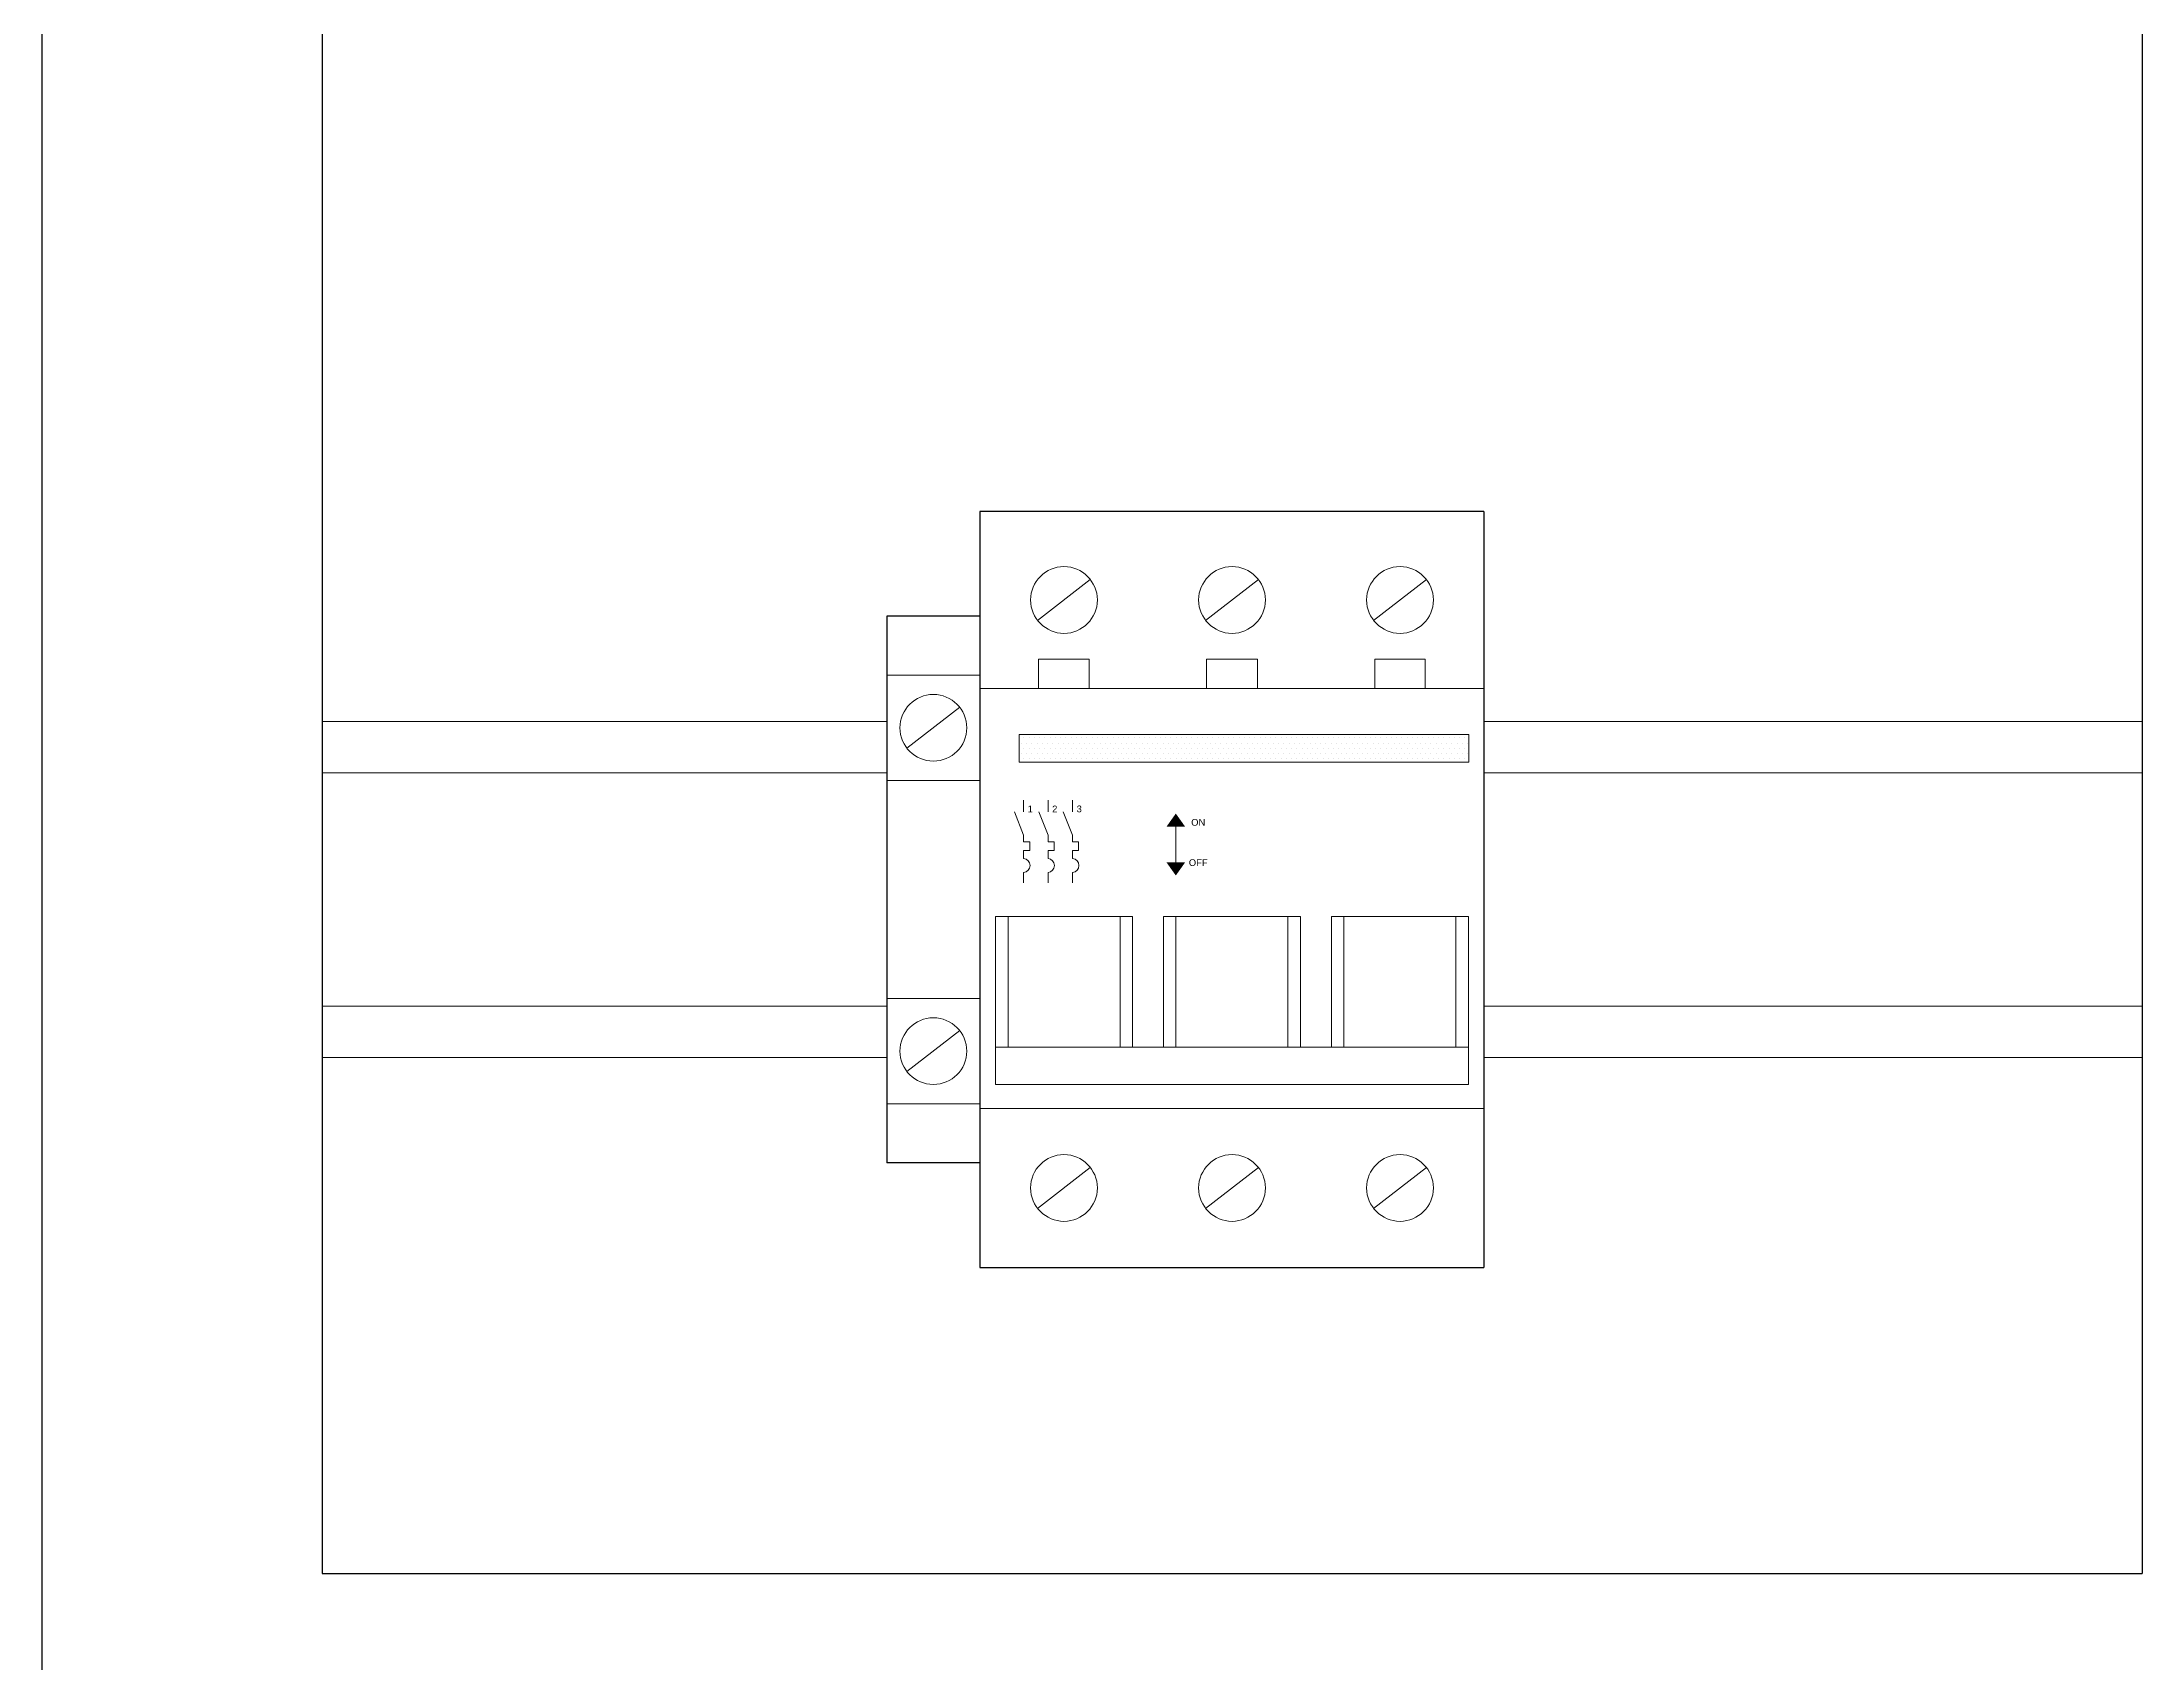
# Model space of a CAD drawing. Header units: millimetres. Extents: x -1335 to 33749, y 2338 to 5277.
# Drawn here: x 30214.1 to 30293.2, y 4176.2 to 4237.3 of the extents above; entities that cross this region are included whole.
import ezdxf
from ezdxf.enums import TextEntityAlignment as Align

# ---------------------------------------------------------------- set-up
doc = ezdxf.new("R2010")
doc.units = ezdxf.units.MM
doc.layers.add('01', color=6, linetype='Continuous', lineweight=20)
doc.layers.add('02', color=1, linetype='Continuous', lineweight=20)
doc.layers.add('03', color=141, linetype='Continuous')
doc.layers.add('04', color=11, linetype='Continuous')
doc.styles.add('T', font='arial.ttf')

# ---------------------------------------------------------------- blocks, each defined once
blk = doc.blocks.new('*X127')
at = {"color": 0}
for p, q in [((56.1262, 56.8125), (56.1262, 56.8125)), ((56.1319, 56.8125), (56.1319, 56.8125)), ((56.1375, 56.8125), (56.1375, 56.8125)), ((56.1431, 56.8125), (56.1431, 56.8125)), ((56.1488, 56.8125), (56.1488, 56.8125)), ((56.1544, 56.8125), (56.1544, 56.8125)), ((56.16, 56.8125), (56.16, 56.8125)), ((56.1656, 56.8125), (56.1656, 56.8125)), ((56.1713, 56.8125), (56.1713, 56.8125)), ((56.1769, 56.8125), (56.1769, 56.8125)), ((56.1825, 56.8125), (56.1825, 56.8125)), ((56.1881, 56.8125), (56.1881, 56.8125)), ((56.1938, 56.8125), (56.1938, 56.8125)), ((56.1994, 56.8125), (56.1994, 56.8125)), ((56.205, 56.8125), (56.205, 56.8125)), ((56.2106, 56.8125), (56.2106, 56.8125)), ((56.2163, 56.8125), (56.2163, 56.8125)), ((56.2219, 56.8125), (56.2219, 56.8125)), ((56.2275, 56.8125), (56.2275, 56.8125)), ((56.2331, 56.8125), (56.2331, 56.8125)), ((56.2388, 56.8125), (56.2388, 56.8125)), ((56.2444, 56.8125), (56.2444, 56.8125)), ((56.25, 56.8125), (56.25, 56.8125)), ((56.2556, 56.8125), (56.2556, 56.8125)), ((56.2613, 56.8125), (56.2613, 56.8125)), ((56.2669, 56.8125), (56.2669, 56.8125)), ((56.2725, 56.8125), (56.2725, 56.8125)), ((56.2781, 56.8125), (56.2781, 56.8125)), ((56.2838, 56.8125), (56.2838, 56.8125)), ((56.2894, 56.8125), (56.2894, 56.8125)), ((56.295, 56.8125), (56.295, 56.8125)), ((56.3006, 56.8125), (56.3006, 56.8125)), ((56.3063, 56.8125), (56.3063, 56.8125)), ((56.3119, 56.8125), (56.3119, 56.8125)), ((56.3175, 56.8125), (56.3175, 56.8125)), ((56.3231, 56.8125), (56.3231, 56.8125)), ((56.3288, 56.8125), (56.3288, 56.8125)), ((56.3344, 56.8125), (56.3344, 56.8125)), ((56.34, 56.8125), (56.34, 56.8125)), ((56.3456, 56.8125), (56.3456, 56.8125)), ((56.3513, 56.8125), (56.3513, 56.8125)), ((56.3569, 56.8125), (56.3569, 56.8125)), ((56.3625, 56.8125), (56.3625, 56.8125)), ((56.3681, 56.8125), (56.3681, 56.8125)), ((56.3738, 56.8125), (56.3738, 56.8125)), ((56.3794, 56.8125), (56.3794, 56.8125)), ((56.385, 56.8125), (56.385, 56.8125)), ((56.3906, 56.8125), (56.3906, 56.8125)), ((56.3963, 56.8125), (56.3963, 56.8125)), ((56.4019, 56.8125), (56.4019, 56.8125)), ((56.4075, 56.8125), (56.4075, 56.8125)), ((56.4131, 56.8125), (56.4131, 56.8125)), ((56.4188, 56.8125), (56.4188, 56.8125)), ((56.4244, 56.8125), (56.4244, 56.8125)), ((56.43, 56.8125), (56.43, 56.8125)), ((56.4356, 56.8125), (56.4356, 56.8125)), ((56.4413, 56.8125), (56.4413, 56.8125)), ((56.4469, 56.8125), (56.4469, 56.8125)), ((56.4525, 56.8125), (56.4525, 56.8125)), ((56.4581, 56.8125), (56.4581, 56.8125)), ((56.4638, 56.8125), (56.4638, 56.8125)), ((56.4694, 56.8125), (56.4694, 56.8125)), ((56.475, 56.8125), (56.475, 56.8125)), ((56.4806, 56.8125), (56.4806, 56.8125)), ((56.4863, 56.8125), (56.4863, 56.8125)), ((56.4919, 56.8125), (56.4919, 56.8125)), ((56.4975, 56.8125), (56.4975, 56.8125)), ((56.5031, 56.8125), (56.5031, 56.8125)), ((56.5088, 56.8125), (56.5088, 56.8125)), ((56.5144, 56.8125), (56.5144, 56.8125)), ((56.52, 56.8125), (56.52, 56.8125)), ((56.5256, 56.8125), (56.5256, 56.8125)), ((56.5313, 56.8125), (56.5313, 56.8125)), ((56.5369, 56.8125), (56.5369, 56.8125)), ((56.5425, 56.8125), (56.5425, 56.8125)), ((56.5481, 56.8125), (56.5481, 56.8125)), ((56.5538, 56.8125), (56.5538, 56.8125)), ((56.5594, 56.8125), (56.5594, 56.8125)), ((56.565, 56.8125), (56.565, 56.8125)), ((56.5706, 56.8125), (56.5706, 56.8125)), ((56.5763, 56.8125), (56.5763, 56.8125)), ((56.5819, 56.8125), (56.5819, 56.8125)), ((56.5875, 56.8125), (56.5875, 56.8125)), ((56.5931, 56.8125), (56.5931, 56.8125)), ((56.5988, 56.8125), (56.5988, 56.8125)), ((56.1234, 56.8069), (56.1234, 56.8069)), ((56.1234, 56.7956), (56.1234, 56.7956)), ((56.1262, 56.8013), (56.1262, 56.8013)), ((56.1262, 56.79), (56.1262, 56.79)), ((56.1291, 56.8069), (56.1291, 56.8069)), ((56.1291, 56.7956), (56.1291, 56.7956)), ((56.1319, 56.8013), (56.1319, 56.8013)), ((56.1319, 56.79), (56.1319, 56.79)), ((56.1347, 56.8069), (56.1347, 56.8069)), ((56.1347, 56.7956), (56.1347, 56.7956)), ((56.1375, 56.8013), (56.1375, 56.8013)), ((56.1375, 56.79), (56.1375, 56.79)), ((56.1403, 56.8069), (56.1403, 56.8069)), ((56.1403, 56.7956), (56.1403, 56.7956)), ((56.1431, 56.8013), (56.1431, 56.8013)), ((56.1431, 56.79), (56.1431, 56.79)), ((56.1459, 56.8069), (56.1459, 56.8069)), ((56.1459, 56.7956), (56.1459, 56.7956)), ((56.1488, 56.8013), (56.1488, 56.8013)), ((56.1488, 56.79), (56.1488, 56.79)), ((56.1516, 56.8069), (56.1516, 56.8069)), ((56.1516, 56.7956), (56.1516, 56.7956)), ((56.1544, 56.8013), (56.1544, 56.8013)), ((56.1544, 56.79), (56.1544, 56.79)), ((56.1572, 56.8069), (56.1572, 56.8069)), ((56.1572, 56.7956), (56.1572, 56.7956)), ((56.16, 56.8013), (56.16, 56.8013)), ((56.16, 56.79), (56.16, 56.79)), ((56.1628, 56.8069), (56.1628, 56.8069)), ((56.1628, 56.7956), (56.1628, 56.7956)), ((56.1656, 56.8013), (56.1656, 56.8013)), ((56.1656, 56.79), (56.1656, 56.79)), ((56.1684, 56.8069), (56.1684, 56.8069)), ((56.1684, 56.7956), (56.1684, 56.7956)), ((56.1713, 56.8013), (56.1713, 56.8013)), ((56.1713, 56.79), (56.1713, 56.79)), ((56.1741, 56.8069), (56.1741, 56.8069)), ((56.1741, 56.7956), (56.1741, 56.7956)), ((56.1769, 56.8013), (56.1769, 56.8013)), ((56.1769, 56.79), (56.1769, 56.79)), ((56.1797, 56.8069), (56.1797, 56.8069)), ((56.1797, 56.7956), (56.1797, 56.7956)), ((56.1825, 56.8013), (56.1825, 56.8013)), ((56.1825, 56.79), (56.1825, 56.79)), ((56.1853, 56.8069), (56.1853, 56.8069)), ((56.1853, 56.7956), (56.1853, 56.7956)), ((56.1881, 56.8013), (56.1881, 56.8013)), ((56.1881, 56.79), (56.1881, 56.79)), ((56.1909, 56.8069), (56.1909, 56.8069)), ((56.1909, 56.7956), (56.1909, 56.7956)), ((56.1938, 56.8013), (56.1938, 56.8013)), ((56.1938, 56.79), (56.1938, 56.79)), ((56.1966, 56.8069), (56.1966, 56.8069)), ((56.1966, 56.7956), (56.1966, 56.7956)), ((56.1994, 56.8013), (56.1994, 56.8013)), ((56.1994, 56.79), (56.1994, 56.79)), ((56.2022, 56.8069), (56.2022, 56.8069)), ((56.2022, 56.7956), (56.2022, 56.7956)), ((56.205, 56.8013), (56.205, 56.8013)), ((56.205, 56.79), (56.205, 56.79)), ((56.2078, 56.8069), (56.2078, 56.8069)), ((56.2078, 56.7956), (56.2078, 56.7956)), ((56.2106, 56.8013), (56.2106, 56.8013)), ((56.2106, 56.79), (56.2106, 56.79)), ((56.2134, 56.8069), (56.2134, 56.8069)), ((56.2134, 56.7956), (56.2134, 56.7956)), ((56.2163, 56.8013), (56.2163, 56.8013)), ((56.2163, 56.79), (56.2163, 56.79)), ((56.2191, 56.8069), (56.2191, 56.8069)), ((56.2191, 56.7956), (56.2191, 56.7956)), ((56.2219, 56.8013), (56.2219, 56.8013)), ((56.2219, 56.79), (56.2219, 56.79)), ((56.2247, 56.8069), (56.2247, 56.8069)), ((56.2247, 56.7956), (56.2247, 56.7956)), ((56.2275, 56.8013), (56.2275, 56.8013)), ((56.2275, 56.79), (56.2275, 56.79)), ((56.2303, 56.8069), (56.2303, 56.8069)), ((56.2303, 56.7956), (56.2303, 56.7956)), ((56.2331, 56.8013), (56.2331, 56.8013)), ((56.2331, 56.79), (56.2331, 56.79)), ((56.2359, 56.8069), (56.2359, 56.8069)), ((56.2359, 56.7956), (56.2359, 56.7956)), ((56.2388, 56.8013), (56.2388, 56.8013)), ((56.2388, 56.79), (56.2388, 56.79)), ((56.2416, 56.8069), (56.2416, 56.8069)), ((56.2416, 56.7956), (56.2416, 56.7956)), ((56.2444, 56.8013), (56.2444, 56.8013)), ((56.2444, 56.79), (56.2444, 56.79)), ((56.2472, 56.8069), (56.2472, 56.8069)), ((56.2472, 56.7956), (56.2472, 56.7956)), ((56.25, 56.8013), (56.25, 56.8013)), ((56.25, 56.79), (56.25, 56.79)), ((56.2528, 56.8069), (56.2528, 56.8069)), ((56.2528, 56.7956), (56.2528, 56.7956)), ((56.2556, 56.8013), (56.2556, 56.8013)), ((56.2556, 56.79), (56.2556, 56.79)), ((56.2584, 56.8069), (56.2584, 56.8069)), ((56.2584, 56.7956), (56.2584, 56.7956)), ((56.2613, 56.8013), (56.2613, 56.8013)), ((56.2613, 56.79), (56.2613, 56.79)), ((56.2641, 56.8069), (56.2641, 56.8069)), ((56.2641, 56.7956), (56.2641, 56.7956)), ((56.2669, 56.8013), (56.2669, 56.8013)), ((56.2669, 56.79), (56.2669, 56.79)), ((56.2697, 56.8069), (56.2697, 56.8069)), ((56.2697, 56.7956), (56.2697, 56.7956)), ((56.2725, 56.8013), (56.2725, 56.8013)), ((56.2725, 56.79), (56.2725, 56.79)), ((56.2753, 56.8069), (56.2753, 56.8069)), ((56.2753, 56.7956), (56.2753, 56.7956)), ((56.2781, 56.8013), (56.2781, 56.8013)), ((56.2781, 56.79), (56.2781, 56.79)), ((56.2809, 56.8069), (56.2809, 56.8069)), ((56.2809, 56.7956), (56.2809, 56.7956)), ((56.2838, 56.8013), (56.2838, 56.8013)), ((56.2838, 56.79), (56.2838, 56.79)), ((56.2866, 56.8069), (56.2866, 56.8069)), ((56.2866, 56.7956), (56.2866, 56.7956)), ((56.2894, 56.8013), (56.2894, 56.8013)), ((56.2894, 56.79), (56.2894, 56.79)), ((56.2922, 56.8069), (56.2922, 56.8069)), ((56.2922, 56.7956), (56.2922, 56.7956)), ((56.295, 56.8013), (56.295, 56.8013)), ((56.295, 56.79), (56.295, 56.79)), ((56.2978, 56.8069), (56.2978, 56.8069)), ((56.2978, 56.7956), (56.2978, 56.7956)), ((56.3006, 56.8013), (56.3006, 56.8013)), ((56.3006, 56.79), (56.3006, 56.79)), ((56.3034, 56.8069), (56.3034, 56.8069)), ((56.3034, 56.7956), (56.3034, 56.7956)), ((56.3063, 56.8013), (56.3063, 56.8013)), ((56.3063, 56.79), (56.3063, 56.79)), ((56.3091, 56.8069), (56.3091, 56.8069)), ((56.3091, 56.7956), (56.3091, 56.7956)), ((56.3119, 56.8013), (56.3119, 56.8013)), ((56.3119, 56.79), (56.3119, 56.79)), ((56.3147, 56.8069), (56.3147, 56.8069)), ((56.3147, 56.7956), (56.3147, 56.7956)), ((56.3175, 56.8013), (56.3175, 56.8013)), ((56.3175, 56.79), (56.3175, 56.79)), ((56.3203, 56.8069), (56.3203, 56.8069)), ((56.3203, 56.7956), (56.3203, 56.7956)), ((56.3231, 56.8013), (56.3231, 56.8013)), ((56.3231, 56.79), (56.3231, 56.79)), ((56.3259, 56.8069), (56.3259, 56.8069)), ((56.3259, 56.7956), (56.3259, 56.7956)), ((56.3288, 56.8013), (56.3288, 56.8013)), ((56.3288, 56.79), (56.3288, 56.79)), ((56.3316, 56.8069), (56.3316, 56.8069)), ((56.3316, 56.7956), (56.3316, 56.7956)), ((56.3344, 56.8013), (56.3344, 56.8013)), ((56.3344, 56.79), (56.3344, 56.79)), ((56.3372, 56.8069), (56.3372, 56.8069)), ((56.3372, 56.7956), (56.3372, 56.7956)), ((56.34, 56.8013), (56.34, 56.8013)), ((56.34, 56.79), (56.34, 56.79)), ((56.3428, 56.8069), (56.3428, 56.8069)), ((56.3428, 56.7956), (56.3428, 56.7956)), ((56.3456, 56.8013), (56.3456, 56.8013)), ((56.3456, 56.79), (56.3456, 56.79)), ((56.3484, 56.8069), (56.3484, 56.8069)), ((56.3484, 56.7956), (56.3484, 56.7956)), ((56.3513, 56.8013), (56.3513, 56.8013)), ((56.3513, 56.79), (56.3513, 56.79)), ((56.3541, 56.8069), (56.3541, 56.8069)), ((56.3541, 56.7956), (56.3541, 56.7956)), ((56.3569, 56.8013), (56.3569, 56.8013)), ((56.3569, 56.79), (56.3569, 56.79)), ((56.3597, 56.8069), (56.3597, 56.8069)), ((56.3597, 56.7956), (56.3597, 56.7956)), ((56.3625, 56.8013), (56.3625, 56.8013)), ((56.3625, 56.79), (56.3625, 56.79)), ((56.3653, 56.8069), (56.3653, 56.8069)), ((56.3653, 56.7956), (56.3653, 56.7956)), ((56.3681, 56.8013), (56.3681, 56.8013)), ((56.3681, 56.79), (56.3681, 56.79)), ((56.3709, 56.8069), (56.3709, 56.8069)), ((56.3709, 56.7956), (56.3709, 56.7956)), ((56.3738, 56.8013), (56.3738, 56.8013)), ((56.3738, 56.79), (56.3738, 56.79)), ((56.3766, 56.8069), (56.3766, 56.8069)), ((56.3766, 56.7956), (56.3766, 56.7956)), ((56.3794, 56.8013), (56.3794, 56.8013)), ((56.3794, 56.79), (56.3794, 56.79)), ((56.3822, 56.8069), (56.3822, 56.8069)), ((56.3822, 56.7956), (56.3822, 56.7956)), ((56.385, 56.8013), (56.385, 56.8013)), ((56.385, 56.79), (56.385, 56.79)), ((56.3878, 56.8069), (56.3878, 56.8069)), ((56.3878, 56.7956), (56.3878, 56.7956)), ((56.3906, 56.8013), (56.3906, 56.8013)), ((56.3906, 56.79), (56.3906, 56.79)), ((56.3934, 56.8069), (56.3934, 56.8069)), ((56.3934, 56.7956), (56.3934, 56.7956)), ((56.3963, 56.8013), (56.3963, 56.8013)), ((56.3963, 56.79), (56.3963, 56.79)), ((56.3991, 56.8069), (56.3991, 56.8069)), ((56.3991, 56.7956), (56.3991, 56.7956)), ((56.4019, 56.8013), (56.4019, 56.8013)), ((56.4019, 56.79), (56.4019, 56.79)), ((56.4047, 56.8069), (56.4047, 56.8069)), ((56.4047, 56.7956), (56.4047, 56.7956)), ((56.4075, 56.8013), (56.4075, 56.8013)), ((56.4075, 56.79), (56.4075, 56.79)), ((56.4103, 56.8069), (56.4103, 56.8069)), ((56.4103, 56.7956), (56.4103, 56.7956)), ((56.4131, 56.8013), (56.4131, 56.8013)), ((56.4131, 56.79), (56.4131, 56.79)), ((56.4159, 56.8069), (56.4159, 56.8069)), ((56.4159, 56.7956), (56.4159, 56.7956)), ((56.4188, 56.8013), (56.4188, 56.8013)), ((56.4188, 56.79), (56.4188, 56.79)), ((56.4216, 56.8069), (56.4216, 56.8069)), ((56.4216, 56.7956), (56.4216, 56.7956)), ((56.4244, 56.8013), (56.4244, 56.8013)), ((56.4244, 56.79), (56.4244, 56.79)), ((56.4272, 56.8069), (56.4272, 56.8069)), ((56.4272, 56.7956), (56.4272, 56.7956)), ((56.43, 56.8013), (56.43, 56.8013)), ((56.43, 56.79), (56.43, 56.79)), ((56.4328, 56.8069), (56.4328, 56.8069)), ((56.4328, 56.7956), (56.4328, 56.7956)), ((56.4356, 56.8013), (56.4356, 56.8013)), ((56.4356, 56.79), (56.4356, 56.79)), ((56.4384, 56.8069), (56.4384, 56.8069)), ((56.4384, 56.7956), (56.4384, 56.7956)), ((56.4413, 56.8013), (56.4413, 56.8013)), ((56.4413, 56.79), (56.4413, 56.79)), ((56.4441, 56.8069), (56.4441, 56.8069)), ((56.4441, 56.7956), (56.4441, 56.7956)), ((56.4469, 56.8013), (56.4469, 56.8013)), ((56.4469, 56.79), (56.4469, 56.79)), ((56.4497, 56.8069), (56.4497, 56.8069)), ((56.4497, 56.7956), (56.4497, 56.7956)), ((56.4525, 56.8013), (56.4525, 56.8013)), ((56.4525, 56.79), (56.4525, 56.79)), ((56.4553, 56.8069), (56.4553, 56.8069)), ((56.4553, 56.7956), (56.4553, 56.7956)), ((56.4581, 56.8013), (56.4581, 56.8013)), ((56.4581, 56.79), (56.4581, 56.79)), ((56.4609, 56.8069), (56.4609, 56.8069)), ((56.4609, 56.7956), (56.4609, 56.7956)), ((56.4638, 56.8013), (56.4638, 56.8013)), ((56.4638, 56.79), (56.4638, 56.79)), ((56.4666, 56.8069), (56.4666, 56.8069)), ((56.4666, 56.7956), (56.4666, 56.7956)), ((56.4694, 56.8013), (56.4694, 56.8013)), ((56.4694, 56.79), (56.4694, 56.79)), ((56.4722, 56.8069), (56.4722, 56.8069)), ((56.4722, 56.7956), (56.4722, 56.7956)), ((56.475, 56.8013), (56.475, 56.8013)), ((56.475, 56.79), (56.475, 56.79)), ((56.4778, 56.8069), (56.4778, 56.8069)), ((56.4778, 56.7956), (56.4778, 56.7956)), ((56.4806, 56.8013), (56.4806, 56.8013)), ((56.4806, 56.79), (56.4806, 56.79)), ((56.4834, 56.8069), (56.4834, 56.8069)), ((56.4834, 56.7956), (56.4834, 56.7956)), ((56.4863, 56.8013), (56.4863, 56.8013)), ((56.4863, 56.79), (56.4863, 56.79)), ((56.4891, 56.8069), (56.4891, 56.8069)), ((56.4891, 56.7956), (56.4891, 56.7956)), ((56.4919, 56.8013), (56.4919, 56.8013)), ((56.4919, 56.79), (56.4919, 56.79)), ((56.4947, 56.8069), (56.4947, 56.8069)), ((56.4947, 56.7956), (56.4947, 56.7956)), ((56.4975, 56.8013), (56.4975, 56.8013)), ((56.4975, 56.79), (56.4975, 56.79)), ((56.5003, 56.8069), (56.5003, 56.8069)), ((56.5003, 56.7956), (56.5003, 56.7956)), ((56.5031, 56.8013), (56.5031, 56.8013)), ((56.5031, 56.79), (56.5031, 56.79)), ((56.5059, 56.8069), (56.5059, 56.8069)), ((56.5059, 56.7956), (56.5059, 56.7956)), ((56.5088, 56.8013), (56.5088, 56.8013)), ((56.5088, 56.79), (56.5088, 56.79)), ((56.5116, 56.8069), (56.5116, 56.8069)), ((56.5116, 56.7956), (56.5116, 56.7956)), ((56.5144, 56.8013), (56.5144, 56.8013)), ((56.5144, 56.79), (56.5144, 56.79)), ((56.5172, 56.8069), (56.5172, 56.8069)), ((56.5172, 56.7956), (56.5172, 56.7956)), ((56.52, 56.8013), (56.52, 56.8013)), ((56.52, 56.79), (56.52, 56.79)), ((56.5228, 56.8069), (56.5228, 56.8069)), ((56.5228, 56.7956), (56.5228, 56.7956)), ((56.5256, 56.8013), (56.5256, 56.8013)), ((56.5256, 56.79), (56.5256, 56.79)), ((56.5284, 56.8069), (56.5284, 56.8069)), ((56.5284, 56.7956), (56.5284, 56.7956)), ((56.5313, 56.8013), (56.5313, 56.8013)), ((56.5313, 56.79), (56.5313, 56.79)), ((56.5341, 56.8069), (56.5341, 56.8069)), ((56.5341, 56.7956), (56.5341, 56.7956)), ((56.5369, 56.8013), (56.5369, 56.8013)), ((56.5369, 56.79), (56.5369, 56.79)), ((56.5397, 56.8069), (56.5397, 56.8069)), ((56.5397, 56.7956), (56.5397, 56.7956)), ((56.5425, 56.8013), (56.5425, 56.8013)), ((56.5425, 56.79), (56.5425, 56.79)), ((56.5453, 56.8069), (56.5453, 56.8069)), ((56.5453, 56.7956), (56.5453, 56.7956)), ((56.5481, 56.8013), (56.5481, 56.8013)), ((56.5481, 56.79), (56.5481, 56.79)), ((56.5509, 56.8069), (56.5509, 56.8069)), ((56.5509, 56.7956), (56.5509, 56.7956)), ((56.5538, 56.8013), (56.5538, 56.8013)), ((56.5538, 56.79), (56.5538, 56.79)), ((56.5566, 56.8069), (56.5566, 56.8069)), ((56.5566, 56.7956), (56.5566, 56.7956)), ((56.5594, 56.8013), (56.5594, 56.8013)), ((56.5594, 56.79), (56.5594, 56.79)), ((56.5622, 56.8069), (56.5622, 56.8069)), ((56.5622, 56.7956), (56.5622, 56.7956)), ((56.565, 56.8013), (56.565, 56.8013)), ((56.565, 56.79), (56.565, 56.79)), ((56.5678, 56.8069), (56.5678, 56.8069)), ((56.5678, 56.7956), (56.5678, 56.7956)), ((56.5706, 56.8013), (56.5706, 56.8013)), ((56.5706, 56.79), (56.5706, 56.79)), ((56.5734, 56.8069), (56.5734, 56.8069)), ((56.5734, 56.7956), (56.5734, 56.7956)), ((56.5763, 56.8013), (56.5763, 56.8013)), ((56.5763, 56.79), (56.5763, 56.79)), ((56.5791, 56.8069), (56.5791, 56.8069)), ((56.5791, 56.7956), (56.5791, 56.7956)), ((56.5819, 56.8013), (56.5819, 56.8013)), ((56.5819, 56.79), (56.5819, 56.79)), ((56.5847, 56.8069), (56.5847, 56.8069)), ((56.5847, 56.7956), (56.5847, 56.7956)), ((56.5875, 56.8013), (56.5875, 56.8013)), ((56.5875, 56.79), (56.5875, 56.79)), ((56.5903, 56.8069), (56.5903, 56.8069)), ((56.5903, 56.7956), (56.5903, 56.7956)), ((56.5931, 56.8013), (56.5931, 56.8013)), ((56.5931, 56.79), (56.5931, 56.79)), ((56.5959, 56.8069), (56.5959, 56.8069)), ((56.5959, 56.7956), (56.5959, 56.7956)), ((56.5988, 56.8013), (56.5988, 56.8013)), ((56.5988, 56.79), (56.5988, 56.79)), ((56.6016, 56.8069), (56.6016, 56.8069)), ((56.6016, 56.7956), (56.6016, 56.7956))]:
    blk.add_line(p, q, dxfattribs=at)

msp = doc.modelspace()

# ---------------------------------------------------------------- linework, layer by layer
at = {"layer": '01', "color": 8}
for p, q in [((30251.602, 4215.503), (30253.588, 4217.048)), ((30257.936, 4215.503), (30259.923, 4217.048)), ((30264.271, 4215.503), (30266.257, 4217.048)), ((30251.64, 4214.042), (30251.64, 4212.938)), ((30252.595, 4214.042), (30251.64, 4214.042)), ((30252.595, 4214.042), (30253.55, 4214.042)), ((30253.55, 4214.042), (30253.55, 4212.938)), ((30258.93, 4214.042), (30257.974, 4214.042)), ((30257.974, 4214.042), (30257.974, 4212.938)), ((30258.93, 4214.042), (30259.885, 4214.042)), ((30259.885, 4214.042), (30259.885, 4212.938)), ((30265.264, 4214.042), (30264.309, 4214.042)), ((30264.309, 4214.042), (30264.309, 4212.938)), ((30265.264, 4214.042), (30266.219, 4214.042)), ((30266.219, 4214.042), (30266.219, 4212.938)), ((30249.428, 4213.446), (30245.909, 4213.446)), ((30246.675, 4210.684), (30248.662, 4212.229)), ((30249.428, 4209.467), (30245.909, 4209.467)), ((30251.071, 4208.722), (30251.071, 4208.284)), ((30251.993, 4208.722), (30251.993, 4208.284)), ((30252.915, 4208.722), (30252.915, 4208.284)), ((30250.725, 4208.284), (30251.071, 4207.407)), ((30251.647, 4208.284), (30251.993, 4207.407)), ((30252.569, 4208.284), (30252.915, 4207.407)), ((30256.811, 4207.728), (30256.811, 4206.383)), ((30251.071, 4207.407), (30251.071, 4207.153)), ((30251.071, 4207.153), (30251.302, 4207.153)), ((30251.071, 4206.83), (30251.071, 4206.53)), ((30251.302, 4206.83), (30251.071, 4206.83)), ((30251.302, 4207.153), (30251.302, 4206.83)), ((30251.993, 4207.407), (30251.993, 4207.153)), ((30251.993, 4207.153), (30252.224, 4207.153)), ((30251.993, 4206.83), (30251.993, 4206.53)), ((30252.224, 4206.83), (30251.993, 4206.83)), ((30252.224, 4207.153), (30252.224, 4206.83)), ((30252.915, 4207.407), (30252.915, 4207.153)), ((30252.915, 4207.153), (30253.146, 4207.153)), ((30253.146, 4206.83), (30252.915, 4206.83)), ((30252.915, 4206.83), (30252.915, 4206.53)), ((30253.146, 4207.153), (30253.146, 4206.83)), ((30251.071, 4206), (30251.071, 4205.608)), ((30251.993, 4206), (30251.993, 4205.608)), ((30252.915, 4206), (30252.915, 4205.608)), ((30250.484, 4204.339), (30250.011, 4204.339)), ((30250.011, 4204.339), (30250.011, 4199.412)), ((30250.484, 4204.339), (30254.707, 4204.339)), ((30250.484, 4199.412), (30250.484, 4204.339)), ((30254.707, 4204.339), (30255.179, 4204.339)), ((30254.707, 4204.339), (30254.707, 4199.412)), ((30255.179, 4204.339), (30255.179, 4199.412)), ((30256.818, 4204.339), (30256.346, 4204.339)), ((30256.346, 4204.339), (30256.346, 4199.412)), ((30256.818, 4204.339), (30261.041, 4204.339)), ((30256.818, 4199.412), (30256.818, 4204.339)), ((30261.041, 4204.339), (30261.513, 4204.339)), ((30261.041, 4204.339), (30261.041, 4199.412)), ((30261.513, 4204.339), (30261.513, 4199.412)), ((30263.152, 4204.339), (30262.68, 4204.339)), ((30262.68, 4204.339), (30262.68, 4199.412)), ((30263.152, 4204.339), (30267.375, 4204.339)), ((30263.152, 4199.412), (30263.152, 4204.339)), ((30267.375, 4204.339), (30267.848, 4204.339)), ((30267.375, 4204.339), (30267.375, 4199.412)), ((30267.848, 4204.339), (30267.848, 4199.412)), ((30249.428, 4201.256), (30245.909, 4201.256)), ((30246.675, 4198.494), (30248.662, 4200.038)), ((30250.011, 4199.412), (30267.848, 4199.412)), ((30250.011, 4199.412), (30250.011, 4198.005)), ((30250.484, 4199.412), (30254.707, 4199.412)), ((30256.818, 4199.412), (30261.041, 4199.412)), ((30263.152, 4199.412), (30267.375, 4199.412)), ((30267.848, 4199.412), (30267.848, 4198.005)), ((30267.848, 4198.005), (30250.011, 4198.005)), ((30250.484, 4198.005), (30254.707, 4198.005)), ((30256.818, 4198.005), (30261.041, 4198.005)), ((30263.152, 4198.005), (30267.375, 4198.005)), ((30249.428, 4197.276), (30245.909, 4197.276)), ((30251.602, 4193.333), (30253.588, 4194.878)), ((30257.936, 4193.333), (30259.923, 4194.878)), ((30264.271, 4193.333), (30266.257, 4194.878))]:
    msp.add_line(p, q, dxfattribs=at)
msp.add_lwpolyline([(30250.902, 4211.201), (30250.902, 4210.166), (30267.86, 4210.166), (30267.86, 4211.201)], close=True, dxfattribs=at)
for points in [[(30256.811, 4208.224, 0, 0.704, 0), (30256.811, 4207.728, 0.704, 0.704, 0)], [(30256.811, 4205.887, 0, 0.704, 0), (30256.811, 4206.383, 0.704, 0.704, 0)]]:
    msp.add_lwpolyline(points, format="xyseb", dxfattribs=at)
for centre in [(30252.595, 4216.276), (30258.93, 4216.276), (30265.264, 4216.276), (30247.669, 4211.457), (30247.669, 4199.266), (30252.595, 4194.106), (30258.93, 4194.106), (30265.264, 4194.106)]:
    msp.add_circle(centre, 1.258, dxfattribs=at)
for centre in [(30251.048, 4206.265), (30251.97, 4206.265), (30252.892, 4206.265)]:
    msp.add_arc(centre, 0.266, 274.94248, 85.05752, dxfattribs=at)
at = {"layer": '02', "color": 8}
for p, q in [((30255.762, 4212.938), (30249.428, 4212.938)), ((30262.097, 4212.938), (30255.762, 4212.938)), ((30268.431, 4212.938), (30262.097, 4212.938)), ((30245.909, 4211.696), (30224.619, 4211.696)), ((30268.431, 4211.696), (30293.241, 4211.696)), ((30245.909, 4209.76), (30224.619, 4209.76)), ((30268.431, 4209.76), (30293.241, 4209.76)), ((30245.909, 4200.962), (30224.619, 4200.962)), ((30268.431, 4200.962), (30293.241, 4200.962)), ((30245.909, 4199.027), (30224.619, 4199.027)), ((30268.431, 4199.027), (30293.241, 4199.027)), ((30255.762, 4197.102), (30249.428, 4197.102)), ((30262.097, 4197.102), (30255.762, 4197.102)), ((30268.431, 4197.102), (30262.097, 4197.102))]:
    msp.add_line(p, q, dxfattribs=at)
at = {"layer": '03', "color": 2}
for p, q in [((30224.619, 4323.853), (30224.619, 4179.571)), ((30293.241, 4323.853), (30293.241, 4179.571)), ((30224.619, 4179.571), (30293.241, 4179.571))]:
    msp.add_line(p, q, dxfattribs=at)
at = {"layer": '03', "color": 8}
for p, q in [((30255.762, 4219.614), (30249.428, 4219.614)), ((30249.428, 4219.614), (30249.428, 4191.109)), ((30262.097, 4219.614), (30255.762, 4219.614)), ((30268.431, 4219.614), (30262.097, 4219.614)), ((30268.431, 4219.614), (30268.431, 4191.109)), ((30249.428, 4215.666), (30245.909, 4215.666)), ((30245.909, 4215.666), (30245.909, 4195.057)), ((30249.428, 4195.057), (30245.909, 4195.057)), ((30249.428, 4191.109), (30255.762, 4191.109)), ((30255.762, 4191.109), (30262.097, 4191.109)), ((30262.097, 4191.109), (30268.431, 4191.109))]:
    msp.add_line(p, q, dxfattribs=at)
at = {"layer": '04'}
for p in [(30214.061, 4919.44), (30214.061, 4919.006)]:
    msp.add_line(p, (30214.061, 4042.274), dxfattribs=at)

# ---------------------------------------------------------------- block references
at = {"layer": '01', "color": 8, "xscale": 35.19074821887928, "yscale": 35.19074821887928, "zscale": 35.19074821887928}
msp.add_blockref('*X127', (28275.96, 2211.805), dxfattribs=at)

# ---------------------------------------------------------------- texts
at = {"layer": '01', "color": 8, "style": 'T'}
for s, height, p in [('1', 0.254, (30251.325, 4208.399)), ('2', 0.254, (30252.247, 4208.399)), ('3', 0.254, (30253.169, 4208.399)), ('ON', 0.2538, (30257.656, 4207.892)), ('OFF', 0.2538, (30257.656, 4206.373))]:
    msp.add_text(s, height=height, dxfattribs=at).set_placement(p, align=Align.MIDDLE)

doc.saveas('drawing.dxf')
